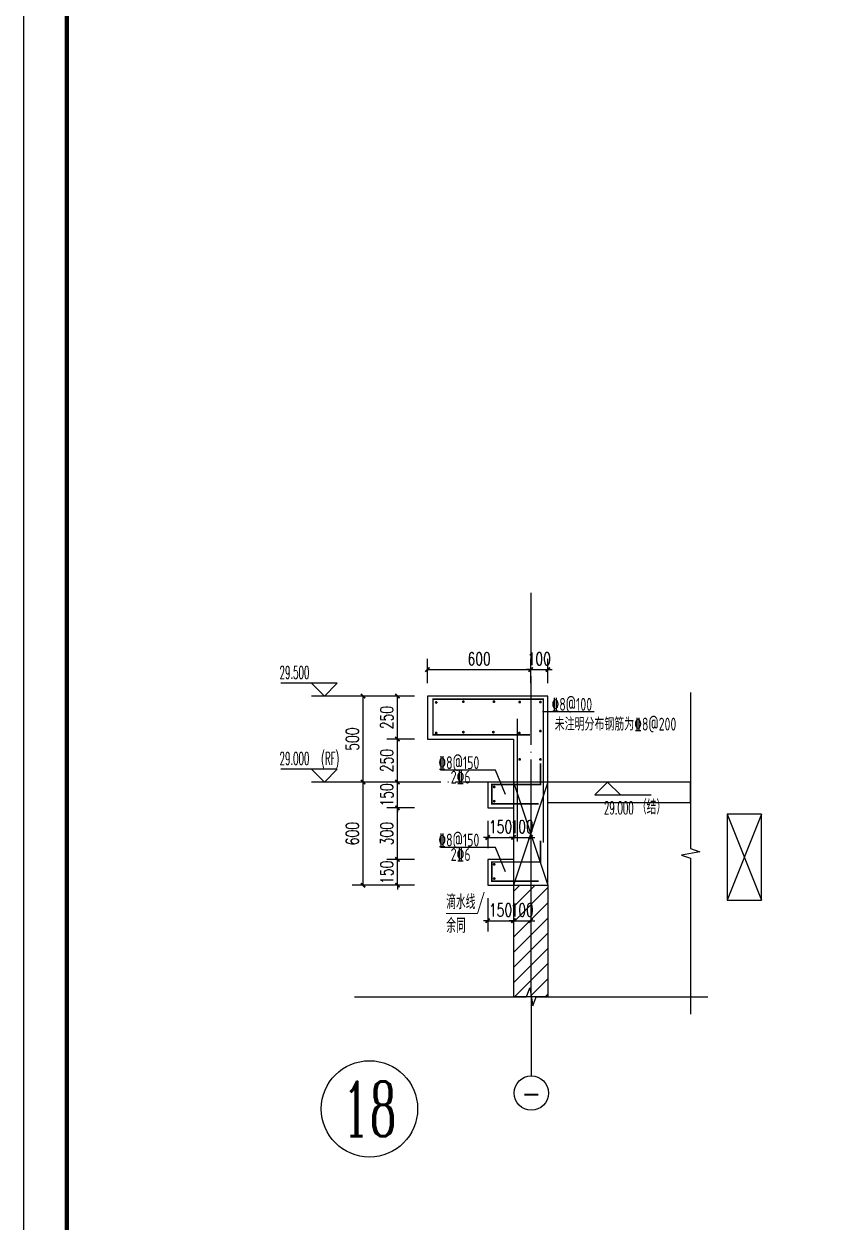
# Model space of a CAD drawing. Extents: x 393367 to 3005760, y 4998 to 826018.
# Drawn here: x 2941155 to 2945789, y 453433 to 460401 of the extents above; entities that cross this region are included whole.
import ezdxf
from ezdxf.enums import TextEntityAlignment as Align

# ---------------------------------------------------------------- set-up
doc = ezdxf.new("R2010")
doc.units = 0
doc.header["$LTSCALE"] = 1000
doc.linetypes.add('DOTE', pattern=[2.42, 2, -0.2, 0.02, -0.2])
doc.layers.get('0').update_dxf_attribs({"linetype": 'CONTINUOUS'})
doc.layers.get('Defpoints').update_dxf_attribs({"linetype": 'CONTINUOUS'})
for name, color, linetype in [('AXIS', 3, 'CONTINUOUS'), ('AXIS_TEXT', 7, 'CONTINUOUS'), ('DIM_ELEV', 3, 'CONTINUOUS'), ('DIM_SYMB', 3, 'CONTINUOUS'), ('DOTE', 8, 'DOTE'), ('PUB_DIM', 3, 'CONTINUOUS'), ('PUB_HATCH', 8, 'CONTINUOUS'), ('PUB_TEXT', 7, 'CONTINUOUS'), ('S-大样-砼线', 7, 'CONTINUOUS'), ('S-引出线', 40, 'CONTINUOUS'), ('TEXT', 7, 'CONTINUOUS'), ('WALL', 130, 'CONTINUOUS'), ('图框', 7, 'CONTINUOUS')]:
    doc.layers.add(name, color=color, linetype=linetype)
doc.layers.add('DIM_IDEN', color=3, linetype='CONTINUOUS', lineweight=15)
doc.layers.add('REIN', color=1, linetype='CONTINUOUS', lineweight=18)
doc.layers.add('yichutu', color=7, linetype='CONTINUOUS', true_color=0xffffff, plot=False)
doc.styles.add('_TCH_AXIS', font='COMPLEX', dxfattribs={"bigfont": 'GBCBIG'})
doc.styles.add('_TCH_DIM', font='simplex.shx', dxfattribs={"width": 0.65, "bigfont": 'gbcbig.shx'})
doc.styles.add('_TCH_DIM_T3', font='SIMPLEX', dxfattribs={"width": 0.705882, "bigfont": 'GBCBIG'})
doc.styles.add('COMPLEX', font='COMPLEX')
doc.styles.add('DIM_FONT_T3', font='SIMPLEX', dxfattribs={"width": 0.705882, "bigfont": 'GBCBIG'})
doc.styles.add('TSSD_Rein', font='Tssdeng.shx', dxfattribs={"width": 0.7, "bigfont": 'hztxt.shx'})
doc.dimstyles.new('_TCH_ARCH&&25', dxfattribs={"dimtxt": 74.375, "dimasz": 25, "dimexe": 62.5, "dimexo": 75, "dimgap": 25, "dimtad": 1, "dimdec": 0, "dimzin": 0, "dimdsep": 46, "dimtxsty": '_TCH_DIM_T3', "dimblk": 'ARCHTICK', "dimcen": 0.09, "dimclrt": 7, "dimazin": 2, "dimtfac": 1, "dimtdec": 0, "dimtix": 1, "dimtmove": 2, "dimatfit": 3, "dimfxl": 1, "dimtolj": 1, "dimtzin": 0, "dimarcsym": 0})

# ---------------------------------------------------------------- blocks, each defined once
blk = doc.blocks.new('GFDDDDRG')
at = {"layer": '图框'}
blk.add_lwpolyline([(923310, -107437), (923310, -159999), (893610, -159999), (893610, -107437)], close=True, dxfattribs=at)
blk.add_lwpolyline([(923310, -107437), (923310, -159999), (893610, -159999), (893610, -107437)], close=True, dxfattribs=at)
at = {"layer": '图框', "const_width": 50}
blk.add_lwpolyline([(894110, -159499), (922810, -159499), (922810, -108687), (894110, -108687)], close=True, dxfattribs=at)
blk = doc.blocks.new('_ArchTick')
at = {"color": 0, "linetype": 'ByBlock', "const_width": 0.4}
blk.add_lwpolyline([(-0.5, -0.5), (0.5, 0.5)], dxfattribs=at)
blk = doc.blocks.new('*D1693')
at = {"layer": 'Defpoints', "color": 0, "transparency": 16777216}
for p in [(2943126.6, 455992.3), (2943426.6, 455992.3), (2943426.6, 455392.3)]:
    blk.add_point(p, dxfattribs=at)
at = {"layer": 'PUB_DIM', "color": 0, "lineweight": -2, "transparency": 16777216}
for p, q in [((2943351.6, 455992.3), (2943064.1, 455992.3)), ((2943126.6, 455392.3), (2943126.6, 455992.3)), ((2943351.6, 455392.3), (2943064.1, 455392.3))]:
    blk.add_line(p, q, dxfattribs=at)
at = {"layer": 'PUB_DIM', "color": 0, "lineweight": -2, "transparency": 16777216, "xscale": 25, "yscale": 25, "zscale": 25}
for p, rotation in [((2943126.6, 455992.3), 90), ((2943126.6, 455392.3), 270)]:
    blk.add_blockref('_ArchTick', p, dxfattribs=dict(at, rotation=rotation))
at = {"layer": 'PUB_DIM', "color": 7, "transparency": 16777216, "insert": (2943064.4, 455692.3), "char_height": 74.38, "attachment_point": 5, "rotation": 90, "style": '_TCH_DIM_T3'}
blk.add_mtext('\\A1;600', dxfattribs=at)
blk = doc.blocks.new('*D1694')
at = {"layer": 'Defpoints', "color": 0, "transparency": 16777216}
for p in [(2943126.6, 456492.3), (2943426.6, 456492.3), (2943426.6, 455992.3)]:
    blk.add_point(p, dxfattribs=at)
at = {"layer": 'PUB_DIM', "color": 0, "lineweight": -2, "transparency": 16777216}
for p, q in [((2943351.6, 456492.3), (2943064.1, 456492.3)), ((2943126.6, 455992.3), (2943126.6, 456492.3)), ((2943351.6, 455992.3), (2943064.1, 455992.3))]:
    blk.add_line(p, q, dxfattribs=at)
at = {"layer": 'PUB_DIM', "color": 0, "lineweight": -2, "transparency": 16777216, "xscale": 25, "yscale": 25, "zscale": 25}
for p, rotation in [((2943126.6, 456492.3), 90), ((2943126.6, 455992.3), 270)]:
    blk.add_blockref('_ArchTick', p, dxfattribs=dict(at, rotation=rotation))
at = {"layer": 'PUB_DIM', "color": 7, "transparency": 16777216, "insert": (2943064.4, 456242.3), "char_height": 74.38, "attachment_point": 5, "rotation": 90, "style": '_TCH_DIM_T3'}
blk.add_mtext('\\A1;500', dxfattribs=at)
blk = doc.blocks.new('*D1695')
at = {"layer": 'Defpoints', "color": 0, "transparency": 16777216}
for p in [(2943851.2, 455842.3), (2944001.2, 455842.3), (2944001.2, 455670.3)]:
    blk.add_point(p, dxfattribs=at)
at = {"layer": 'PUB_DIM', "color": 0, "lineweight": -2, "transparency": 16777216}
for p, q in [((2943851.2, 455767.3), (2943851.2, 455607.8)), ((2944001.2, 455767.3), (2944001.2, 455607.8)), ((2943851.2, 455670.3), (2943826.2, 455670.3)), ((2943851.2, 455670.3), (2944001.2, 455670.3)), ((2944001.2, 455670.3), (2944026.2, 455670.3))]:
    blk.add_line(p, q, dxfattribs=at)
at = {"layer": 'PUB_DIM', "color": 0, "lineweight": -2, "transparency": 16777216, "xscale": 25, "yscale": 25, "zscale": 25}
blk.add_blockref('_ArchTick', (2943851.2, 455670.3), dxfattribs=at)
at = {"layer": 'PUB_DIM', "color": 0, "lineweight": -2, "transparency": 16777216, "xscale": 25, "yscale": 25, "zscale": 25, "rotation": 180}
blk.add_blockref('_ArchTick', (2944001.2, 455670.3), dxfattribs=at)
at = {"layer": 'PUB_DIM', "color": 7, "transparency": 16777216, "insert": (2943926.2, 455732.5), "char_height": 74.38, "attachment_point": 5, "style": '_TCH_DIM_T3'}
blk.add_mtext('\\A1;150', dxfattribs=at)
blk = doc.blocks.new('*D1696')
at = {"layer": 'Defpoints', "color": 0, "transparency": 16777216}
for p in [(2944001.2, 455842.3), (2944101.2, 455842.3), (2944101.2, 455670.3)]:
    blk.add_point(p, dxfattribs=at)
at = {"layer": 'PUB_DIM', "color": 0, "lineweight": -2, "transparency": 16777216}
for p, q in [((2944001.2, 455767.3), (2944001.2, 455607.8)), ((2944101.2, 455767.3), (2944101.2, 455607.8)), ((2944001.2, 455670.3), (2943976.2, 455670.3)), ((2944001.2, 455670.3), (2944101.2, 455670.3)), ((2944101.2, 455670.3), (2944126.2, 455670.3))]:
    blk.add_line(p, q, dxfattribs=at)
at = {"layer": 'PUB_DIM', "color": 0, "lineweight": -2, "transparency": 16777216, "xscale": 25, "yscale": 25, "zscale": 25}
blk.add_blockref('_ArchTick', (2944001.2, 455670.3), dxfattribs=at)
at = {"layer": 'PUB_DIM', "color": 0, "lineweight": -2, "transparency": 16777216, "xscale": 25, "yscale": 25, "zscale": 25, "rotation": 180}
blk.add_blockref('_ArchTick', (2944101.2, 455670.3), dxfattribs=at)
at = {"layer": 'PUB_DIM', "color": 7, "transparency": 16777216, "insert": (2944051.2, 455732.5), "char_height": 74.38, "attachment_point": 5, "style": '_TCH_DIM_T3'}
blk.add_mtext('\\A1;100', dxfattribs=at)
blk = doc.blocks.new('*D1697')
at = {"layer": 'Defpoints', "color": 0, "transparency": 16777216}
for p in [(2944101.2, 456646.5), (2943501.2, 456492.3), (2944101.2, 456492.3)]:
    blk.add_point(p, dxfattribs=at)
at = {"layer": 'PUB_DIM', "color": 0, "lineweight": -2, "transparency": 16777216}
for p, q in [((2943501.2, 456567.3), (2943501.2, 456709)), ((2944101.2, 456567.3), (2944101.2, 456709)), ((2943501.2, 456646.5), (2944101.2, 456646.5))]:
    blk.add_line(p, q, dxfattribs=at)
at = {"layer": 'PUB_DIM', "color": 0, "lineweight": -2, "transparency": 16777216, "xscale": 25, "yscale": 25, "zscale": 25, "rotation": 180}
blk.add_blockref('_ArchTick', (2943501.2, 456646.5), dxfattribs=at)
at = {"layer": 'PUB_DIM', "color": 0, "lineweight": -2, "transparency": 16777216, "xscale": 25, "yscale": 25, "zscale": 25}
blk.add_blockref('_ArchTick', (2944101.2, 456646.5), dxfattribs=at)
at = {"layer": 'PUB_DIM', "color": 7, "transparency": 16777216, "insert": (2943801.2, 456708.7), "char_height": 74.38, "attachment_point": 5, "style": '_TCH_DIM_T3'}
blk.add_mtext('\\A1;600', dxfattribs=at)
blk = doc.blocks.new('*D1698')
at = {"layer": 'Defpoints', "color": 0, "transparency": 16777216}
for p in [(2944201.2, 456646.5), (2944101.2, 456492.3), (2944201.2, 456492.3)]:
    blk.add_point(p, dxfattribs=at)
at = {"layer": 'PUB_DIM', "color": 0, "lineweight": -2, "transparency": 16777216}
for p, q in [((2944101.2, 456567.3), (2944101.2, 456709)), ((2944201.2, 456567.3), (2944201.2, 456709)), ((2944101.2, 456646.5), (2944076.2, 456646.5)), ((2944101.2, 456646.5), (2944201.2, 456646.5)), ((2944201.2, 456646.5), (2944226.2, 456646.5))]:
    blk.add_line(p, q, dxfattribs=at)
at = {"layer": 'PUB_DIM', "color": 0, "lineweight": -2, "transparency": 16777216, "xscale": 25, "yscale": 25, "zscale": 25}
blk.add_blockref('_ArchTick', (2944101.2, 456646.5), dxfattribs=at)
at = {"layer": 'PUB_DIM', "color": 0, "lineweight": -2, "transparency": 16777216, "xscale": 25, "yscale": 25, "zscale": 25, "rotation": 180}
blk.add_blockref('_ArchTick', (2944201.2, 456646.5), dxfattribs=at)
at = {"layer": 'PUB_DIM', "color": 7, "transparency": 16777216, "insert": (2944151.2, 456708.7), "char_height": 74.38, "attachment_point": 5, "style": '_TCH_DIM_T3'}
blk.add_mtext('\\A1;100', dxfattribs=at)
blk = doc.blocks.new('*D1699')
at = {"layer": 'Defpoints', "color": 0, "transparency": 16777216}
for p in [(2943851.2, 455392.3), (2944001.2, 455392.3), (2944001.2, 455185.9)]:
    blk.add_point(p, dxfattribs=at)
at = {"layer": 'PUB_DIM', "color": 0, "lineweight": -2, "transparency": 16777216}
for p, q in [((2943851.2, 455317.3), (2943851.2, 455123.4)), ((2944001.2, 455317.3), (2944001.2, 455123.4)), ((2943851.2, 455185.9), (2943826.2, 455185.9)), ((2943851.2, 455185.9), (2944001.2, 455185.9)), ((2944001.2, 455185.9), (2944026.2, 455185.9))]:
    blk.add_line(p, q, dxfattribs=at)
at = {"layer": 'PUB_DIM', "color": 0, "lineweight": -2, "transparency": 16777216, "xscale": 25, "yscale": 25, "zscale": 25}
blk.add_blockref('_ArchTick', (2943851.2, 455185.9), dxfattribs=at)
at = {"layer": 'PUB_DIM', "color": 0, "lineweight": -2, "transparency": 16777216, "xscale": 25, "yscale": 25, "zscale": 25, "rotation": 180}
blk.add_blockref('_ArchTick', (2944001.2, 455185.9), dxfattribs=at)
at = {"layer": 'PUB_DIM', "color": 7, "transparency": 16777216, "insert": (2943926.2, 455248), "char_height": 74.38, "attachment_point": 5, "style": '_TCH_DIM_T3'}
blk.add_mtext('\\A1;150', dxfattribs=at)
blk = doc.blocks.new('*D1700')
at = {"layer": 'Defpoints', "color": 0, "transparency": 16777216}
for p in [(2944001.2, 455392.3), (2944101.2, 455392.3), (2944101.2, 455185.9)]:
    blk.add_point(p, dxfattribs=at)
at = {"layer": 'PUB_DIM', "color": 0, "lineweight": -2, "transparency": 16777216}
for p, q in [((2944001.2, 455317.3), (2944001.2, 455123.4)), ((2944101.2, 455317.3), (2944101.2, 455123.4)), ((2944001.2, 455185.9), (2943976.2, 455185.9)), ((2944001.2, 455185.9), (2944101.2, 455185.9)), ((2944101.2, 455185.9), (2944126.2, 455185.9))]:
    blk.add_line(p, q, dxfattribs=at)
at = {"layer": 'PUB_DIM', "color": 0, "lineweight": -2, "transparency": 16777216, "xscale": 25, "yscale": 25, "zscale": 25}
blk.add_blockref('_ArchTick', (2944001.2, 455185.9), dxfattribs=at)
at = {"layer": 'PUB_DIM', "color": 0, "lineweight": -2, "transparency": 16777216, "xscale": 25, "yscale": 25, "zscale": 25, "rotation": 180}
blk.add_blockref('_ArchTick', (2944101.2, 455185.9), dxfattribs=at)
at = {"layer": 'PUB_DIM', "color": 7, "transparency": 16777216, "insert": (2944051.2, 455248), "char_height": 74.38, "attachment_point": 5, "style": '_TCH_DIM_T3'}
blk.add_mtext('\\A1;100', dxfattribs=at)
blk = doc.blocks.new('*D1701')
at = {"layer": 'Defpoints', "color": 0, "transparency": 16777216}
for p in [(2943326.6, 456492.3), (2943501.2, 456492.3), (2943501.2, 456242.3)]:
    blk.add_point(p, dxfattribs=at)
at = {"layer": 'PUB_DIM', "color": 0, "lineweight": -2, "transparency": 16777216}
for p, q in [((2943426.2, 456492.3), (2943264.1, 456492.3)), ((2943326.6, 456242.3), (2943326.6, 456492.3)), ((2943426.2, 456242.3), (2943264.1, 456242.3))]:
    blk.add_line(p, q, dxfattribs=at)
at = {"layer": 'PUB_DIM', "color": 0, "lineweight": -2, "transparency": 16777216, "xscale": 25, "yscale": 25, "zscale": 25}
for p, rotation in [((2943326.6, 456492.3), 90), ((2943326.6, 456242.3), 270)]:
    blk.add_blockref('_ArchTick', p, dxfattribs=dict(at, rotation=rotation))
at = {"layer": 'PUB_DIM', "color": 7, "transparency": 16777216, "insert": (2943264.4, 456367.3), "char_height": 74.38, "attachment_point": 5, "rotation": 90, "style": '_TCH_DIM_T3'}
blk.add_mtext('\\A1;250', dxfattribs=at)
blk = doc.blocks.new('*D1702')
at = {"layer": 'Defpoints', "color": 0, "transparency": 16777216}
for p in [(2943326.6, 456242.3), (2943501.2, 456242.3), (2943501.2, 455992.3)]:
    blk.add_point(p, dxfattribs=at)
at = {"layer": 'PUB_DIM', "color": 0, "lineweight": -2, "transparency": 16777216}
for p, q in [((2943426.2, 456242.3), (2943264.1, 456242.3)), ((2943326.6, 455992.3), (2943326.6, 456242.3)), ((2943426.2, 455992.3), (2943264.1, 455992.3))]:
    blk.add_line(p, q, dxfattribs=at)
at = {"layer": 'PUB_DIM', "color": 0, "lineweight": -2, "transparency": 16777216, "xscale": 25, "yscale": 25, "zscale": 25}
for p, rotation in [((2943326.6, 456242.3), 90), ((2943326.6, 455992.3), 270)]:
    blk.add_blockref('_ArchTick', p, dxfattribs=dict(at, rotation=rotation))
at = {"layer": 'PUB_DIM', "color": 7, "transparency": 16777216, "insert": (2943264.4, 456117.3), "char_height": 74.38, "attachment_point": 5, "rotation": 90, "style": '_TCH_DIM_T3'}
blk.add_mtext('\\A1;250', dxfattribs=at)
blk = doc.blocks.new('*D1703')
at = {"layer": 'Defpoints', "color": 0, "transparency": 16777216}
for p in [(2943326.6, 455992.3), (2943501.2, 455992.3), (2943501.2, 455842.3)]:
    blk.add_point(p, dxfattribs=at)
at = {"layer": 'PUB_DIM', "color": 0, "lineweight": -2, "transparency": 16777216}
for p, q in [((2943426.2, 455992.3), (2943264.1, 455992.3)), ((2943326.6, 455992.3), (2943326.6, 456017.3)), ((2943326.6, 455842.3), (2943326.6, 455992.3)), ((2943426.2, 455842.3), (2943264.1, 455842.3)), ((2943326.6, 455842.3), (2943326.6, 455817.3))]:
    blk.add_line(p, q, dxfattribs=at)
at = {"layer": 'PUB_DIM', "color": 0, "lineweight": -2, "transparency": 16777216, "xscale": 25, "yscale": 25, "zscale": 25}
for p, rotation in [((2943326.6, 455992.3), 270), ((2943326.6, 455842.3), 90)]:
    blk.add_blockref('_ArchTick', p, dxfattribs=dict(at, rotation=rotation))
at = {"layer": 'PUB_DIM', "color": 7, "transparency": 16777216, "insert": (2943264.4, 455917.3), "char_height": 74.38, "attachment_point": 5, "rotation": 90, "style": '_TCH_DIM_T3'}
blk.add_mtext('\\A1;150', dxfattribs=at)
blk = doc.blocks.new('*D1704')
at = {"layer": 'Defpoints', "color": 0, "transparency": 16777216}
for p in [(2943326.6, 455842.3), (2943501.2, 455842.3), (2943501.2, 455542.3)]:
    blk.add_point(p, dxfattribs=at)
at = {"layer": 'PUB_DIM', "color": 0, "lineweight": -2, "transparency": 16777216}
for p, q in [((2943426.2, 455842.3), (2943264.1, 455842.3)), ((2943326.6, 455542.3), (2943326.6, 455842.3)), ((2943426.2, 455542.3), (2943264.1, 455542.3))]:
    blk.add_line(p, q, dxfattribs=at)
at = {"layer": 'PUB_DIM', "color": 0, "lineweight": -2, "transparency": 16777216, "xscale": 25, "yscale": 25, "zscale": 25}
for p, rotation in [((2943326.6, 455842.3), 90), ((2943326.6, 455542.3), 270)]:
    blk.add_blockref('_ArchTick', p, dxfattribs=dict(at, rotation=rotation))
at = {"layer": 'PUB_DIM', "color": 7, "transparency": 16777216, "insert": (2943264.4, 455692.3), "char_height": 74.38, "attachment_point": 5, "rotation": 90, "style": '_TCH_DIM_T3'}
blk.add_mtext('\\A1;300', dxfattribs=at)
blk = doc.blocks.new('*D1705')
at = {"layer": 'Defpoints', "color": 0, "transparency": 16777216}
for p in [(2943326.6, 455542.3), (2943501.2, 455542.3), (2943501.2, 455392.3)]:
    blk.add_point(p, dxfattribs=at)
at = {"layer": 'PUB_DIM', "color": 0, "lineweight": -2, "transparency": 16777216}
for p, q in [((2943326.6, 455542.3), (2943326.6, 455567.3)), ((2943426.2, 455542.3), (2943264.1, 455542.3)), ((2943326.6, 455392.3), (2943326.6, 455542.3)), ((2943426.2, 455392.3), (2943264.1, 455392.3)), ((2943326.6, 455392.3), (2943326.6, 455367.3))]:
    blk.add_line(p, q, dxfattribs=at)
at = {"layer": 'PUB_DIM', "color": 0, "lineweight": -2, "transparency": 16777216, "xscale": 25, "yscale": 25, "zscale": 25}
for p, rotation in [((2943326.6, 455542.3), 270), ((2943326.6, 455392.3), 90)]:
    blk.add_blockref('_ArchTick', p, dxfattribs=dict(at, rotation=rotation))
at = {"layer": 'PUB_DIM', "color": 7, "transparency": 16777216, "insert": (2943264.4, 455467.3), "char_height": 74.38, "attachment_point": 5, "rotation": 90, "style": '_TCH_DIM_T3'}
blk.add_mtext('\\A1;150', dxfattribs=at)
blk = doc.blocks.new('_axiso')
blk.add_circle((0, 0), 0.5)
at = {"layer": 'AXIS_TEXT', "style": 'COMPLEX', "width": 1.041667}
blk.add_attdef('A', text='', height=0.56, dxfattribs=at).set_placement((-0.25, -0.28), (0.25, -0.28), align=Align.FIT)
blk = doc.blocks.new('yct-525-297-26250-14850-50-3002')
at = {"layer": 'yichutu', "color": 7, "true_color": 0xffffff}
blk.add_lwpolyline([(0, 0), (0, 14850), (26250, 14850), (26250, 0)], close=True, dxfattribs=at)

msp = doc.modelspace()

# ---------------------------------------------------------------- hatches: boundary and pattern name
at = {"layer": 'PUB_HATCH'}
h = msp.add_hatch(dxfattribs=at)
h.set_pattern_fill('普通砖', color=256, scale=25, style=0)
h.set_pattern_definition([(45, (2411524.25, 612130.613), (-44.1941915, 44.1941915), [])])
h.paths.add_polyline_path([(2944201.1785, 455392.30838), (2944101.14635, 455392.30835), (2944001.22334, 455392.30738), (2944001.2296, 454742.6901), (2944201.2296, 454742.69203), (2944201.22334, 455392.30931)])

# ---------------------------------------------------------------- linework, layer by layer
at = {"layer": 'AXIS'}
msp.add_line((2944104.77504, 454742.6911), (2944104.77504, 454283.29929), dxfattribs=at)
at = {"layer": 'AXIS', "color": 6}
msp.add_circle((2943163.52742, 454091.46775), 280, dxfattribs=at)
at = {"layer": 'DIM_ELEV'}
for p, q in [((2942976.56809, 456567.30827), (2942648.56809, 456567.30827)), ((2942901.56809, 456492.30827), (2942826.56809, 456567.30827)), ((2942901.56809, 456492.30827), (2942976.56809, 456567.30827)), ((2943326.56809, 456492.30827), (2942826.56809, 456492.30827)), ((2942976.56809, 456067.30827), (2942648.56809, 456067.30827)), ((2942901.56809, 455992.30827), (2942826.56809, 456067.30827)), ((2942901.56809, 455992.30827), (2942976.56809, 456067.30827)), ((2943326.56809, 455992.30827), (2942826.56809, 455992.30827))]:
    msp.add_line(p, q, dxfattribs=at)
at = {"layer": 'DIM_ELEV', "color": 3}
for p, q in [((2944548.67307, 455992.30827), (2944473.67307, 455917.30827)), ((2944548.67307, 455992.30827), (2944623.67307, 455917.30827)), ((2944473.67307, 455917.30827), (2944801.67307, 455917.30827))]:
    msp.add_line(p, q, dxfattribs=at)
at = {"layer": 'DIM_IDEN'}
for p, q in [((2943831.17862, 455352.30776), (2943791.3156, 455227.94112)), ((2943791.3156, 455227.94112), (2943610.22295, 455227.94112))]:
    msp.add_line(p, q, dxfattribs=at)
at = {"layer": 'DIM_SYMB'}
for points in [[(2945031.4032, 456512.32761), (2945031.4032, 455605.63482), (2945083.9032, 455586.52638), (2944978.9032, 455568.01205), (2945031.4032, 455549.38482), (2945031.4032, 454642.69203)], [(2943077.61921, 454742.69203), (2944076.3862, 454742.69203), (2944095.49463, 454795.19203), (2944114.00897, 454690.19203), (2944132.6362, 454742.69203), (2945131.40318, 454742.69203)]]:
    msp.add_lwpolyline(points, dxfattribs=at)
at = {"layer": 'DOTE', "linetype": 'DOTE', "ltscale": 0.2}
for p, q in [((2944101.17796, 457092.3083), (2944101.17967, 454742.69203)), ((2945031.4032, 455992.30827), (2943126.56809, 455992.30827))]:
    msp.add_line(p, q, dxfattribs=at)
at = {"layer": 'REIN', "const_width": 9}
for points in [[(2944097.03729, 456266.40869), (2943533.34668, 456266.40869), (2943533.34668, 456474.77571), (2944174.47752, 456474.77571), (2944174.47752, 455639.76617)], [(2944023.37742, 455645.36655), (2944023.37742, 456360.05506)], [(2944158.61708, 456100.50165), (2944158.61708, 455977.54851), (2943874.75655, 455977.54851), (2943874.75655, 455865.76447), (2944147.26916, 455865.76447)], [(2944158.61698, 455650.50165), (2944158.61698, 455527.54852), (2943874.75645, 455527.54852), (2943874.75645, 455415.76447), (2944147.26906, 455415.76447)]]:
    msp.add_lwpolyline(points, dxfattribs=at)
at = {"layer": 'REIN', "const_width": 8}
for points in [[(2943547.63482, 456455.17421, 1), (2943555.63482, 456455.17421, 1)], [(2943705.6443, 456459.93519, 1), (2943713.6443, 456459.93519, 1)], [(2943883.33567, 456459.93519, 1), (2943891.33567, 456459.93519, 1)], [(2944033.11877, 456457.43295, 1), (2944041.11877, 456457.43295, 1)], [(2944153.8398, 456457.43295, 1), (2944161.8398, 456457.43295, 1)], [(2943547.63482, 456277.7222, 1), (2943555.63482, 456277.7222, 1)], [(2943705.6443, 456282.48318, 1), (2943713.6443, 456282.48318, 1)], [(2943879.98521, 456282.48318, 1), (2943887.98521, 456282.48318, 1)], [(2944031.25073, 456277.7222, 1), (2944039.25073, 456277.7222, 1)], [(2944153.8398, 456288.8884, 1), (2944161.8398, 456288.8884, 1)], [(2944033.11877, 456124.01585, 1), (2944041.11877, 456124.01585, 1)], [(2944153.8398, 456124.01585, 1), (2944161.8398, 456124.01585, 1)], [(2943884.97506, 455963.92432, 1), (2943892.97506, 455963.92432, 1)], [(2943884.97506, 455881.02016, 1), (2943892.97506, 455881.02016, 1)], [(2943884.97496, 455513.92432, 1), (2943892.97496, 455513.92432, 1)], [(2943884.97496, 455431.02017, 1), (2943892.97496, 455431.02017, 1)]]:
    msp.add_lwpolyline(points, format="xyb", close=True, dxfattribs=at)
at = {"layer": 'S-大样-砼线'}
for p, q in [((2944001.22334, 455992.31689), (2944201.22334, 455392.30931)), ((2944201.22628, 455992.31689), (2944001.22629, 455392.30931)), ((2945243.4017, 455805.87469), (2945443.4017, 455305.86712)), ((2945443.40465, 455805.87469), (2945243.40465, 455305.86712))]:
    msp.add_line(p, q, dxfattribs=at)
for points in [[(2944201.22334, 455992.31689), (2944001.22334, 455992.31689), (2944001.22334, 455392.30931), (2944201.22334, 455392.30931)], [(2945443.40171, 455805.87469), (2945243.4017, 455805.87469), (2945243.4017, 455305.86712), (2945443.40171, 455305.86712)]]:
    msp.add_lwpolyline(points, close=True, dxfattribs=at)
at = {"layer": 'S-引出线'}
msp.add_line((2944170.47752, 456402.63793), (2944470.61182, 456402.63793), dxfattribs=at)
for points in [[(2943953.99474, 455920.28077), (2943895.94049, 456061.82867), (2943577.5169, 456061.82867)], [(2943953.99464, 455470.28077), (2943895.94038, 455611.82868), (2943577.5168, 455611.82868)]]:
    msp.add_lwpolyline(points, dxfattribs=at)
at = {"layer": 'WALL'}
for p, q in [((2944201.1785, 456492.30817), (2943501.17886, 456492.3083)), ((2943501.17886, 456492.3083), (2943501.17886, 456242.3083)), ((2944201.1785, 455992.30827), (2944201.1785, 456492.30817)), ((2943501.17886, 456242.3083), (2944001.17877, 456242.30827)), ((2944001.17877, 456242.30827), (2944001.17877, 455992.30827)), ((2944001.17877, 455992.30827), (2943851.17872, 455992.30827)), ((2943851.17872, 455992.30827), (2943851.17872, 455842.30827)), ((2945031.4032, 455992.30827), (2944201.1785, 455992.30827)), ((2945031.4032, 455872.30827), (2945031.4032, 455992.30827)), ((2944201.1785, 455392.30838), (2944201.1785, 455872.30827)), ((2945031.4032, 455872.30827), (2944201.1785, 455872.30827)), ((2943851.17872, 455842.30827), (2944001.1787, 455842.30827)), ((2944001.1787, 455842.30827), (2944001.1787, 455542.30827)), ((2944001.1787, 455542.30827), (2943851.17862, 455542.30828)), ((2943851.17862, 455542.30828), (2943851.17862, 455392.30828)), ((2943851.17862, 455392.30828), (2944201.1785, 455392.30838)), ((2944001.22334, 455392.30738), (2944001.2296, 454742.6901)), ((2944201.22334, 455392.30931), (2944201.1785, 455392.30931)), ((2944201.22334, 455392.30931), (2944201.2296, 454742.69203)), ((2944201.2296, 454742.69203), (2944001.2296, 454742.6901))]:
    msp.add_line(p, q, dxfattribs=at)

# ---------------------------------------------------------------- block references
at = {"xscale": 0.5, "yscale": 0.5, "zscale": 0.5}
msp.add_blockref('GFDDDDRG', (2494349.86148, 518369.20917), dxfattribs=at)
at = {"layer": 'AXIS'}
ref = msp.add_blockref('_axiso', (2944104.77504, 454183.29929), dxfattribs=dict(at, xscale=200, yscale=200, zscale=200))
ref.add_attrib('A', '-', dxfattribs={"layer": 'AXIS_TEXT', "height": 113.13708, "style": '_TCH_AXIS', "width": 1.166667}).set_placement((2944048.20649, 454126.73075), (2944161.34358, 454126.73075), align=Align.FIT)
at = {"layer": 'yichutu', "rotation": 270}
msp.add_blockref('yct-525-297-26250-14850-50-3002', (2941154.75106, 464650.72831), dxfattribs=at)

# ---------------------------------------------------------------- texts
at = {"layer": 'AXIS_TEXT', "color": 6, "style": '_TCH_AXIS', "width": 0.724138}
msp.add_text('18', height=316.783838, dxfattribs=at).set_placement((2943005.1355, 453933.07583), (2943321.91934, 453933.07583), align=Align.FIT)
at = {"layer": 'DIM_ELEV', "color": 7, "style": '_TCH_DIM'}
for s, height, width, p in [('29.000', 74.375, 0.494118, (2944527.11923, 455804.78327)), ('（结）', 84.397163, 0.7, (2944719.61923, 455804.78327))]:
    msp.add_text(s, height=height, dxfattribs=dict(at, width=width)).set_placement(p)
at = {"layer": 'PUB_TEXT'}
for s, height, style, width, p in [('29.500', 74.375, '_TCH_DIM', 0.494118, (2942641.06809, 456592.33327)), ('29.000', 74.375, '_TCH_DIM', 0.494118, (2942641.06809, 456092.33327)), ('(RF)', 74.375, '_TCH_DIM', 0.494118, (2942882.86809, 456092.33327)), ('滴水线', 84.397163, 'DIM_FONT_T3', 0.705882, (2943610.22295, 455252.96612)), ('余同', 84.397163, 'DIM_FONT_T3', 0.705882, (2943610.22295, 455115.41612))]:
    msp.add_text(s, height=height, dxfattribs=dict(at, style=style, width=width)).set_placement(p)
at = {"layer": 'TEXT', "style": 'TSSD_Rein', "width": 0.7}
for s, p in [('%%1328@100', (2944222.5553, 456406.7467)), ('未注明分布钢筋为%%1328@200', (2944241.04759, 456291.65922)), ('%%1328@150', (2943564.44236, 456067.46249)), ('2%%1326', (2943636.38002, 455983.41897)), ('%%1328@150', (2943564.44225, 455617.4625)), ('2%%1326', (2943636.37991, 455533.41897))]:
    msp.add_text(s, height=75, rotation=0.000000187, dxfattribs=at).set_placement(p)

# ---------------------------------------------------------------- dimensions: what is measured, and where the dimension line sits
at = {"layer": 'PUB_DIM'}
for p1, p2, distance, picture, middle in [((2943501.17886, 456492.30647), (2944101.17877, 456492.30647), 154.16052, '*D1697', (2943801.17881, 456708.6545)), ((2944101.17877, 456492.30647), (2944201.17877, 456492.30647), 154.16052, '*D1698', (2944151.17877, 456708.6545)), ((2943426.56809, 455992.30827), (2943426.56809, 456492.30827), 300, '*D1694', (2943064.38059, 456242.30827)), ((2943501.17886, 456242.3083), (2943501.17886, 456492.3083), 174.61077, '*D1701', (2943264.38059, 456367.3083)), ((2943501.17886, 455992.3083), (2943501.17886, 456242.3083), 174.61077, '*D1702', (2943264.38059, 456117.3083)), ((2943426.56809, 455392.30827), (2943426.56809, 455992.30827), 300, '*D1693', (2943064.38059, 455692.30827)), ((2943501.17886, 455842.3101), (2943501.17886, 455992.3083), 174.61077, '*D1703', (2943264.38059, 455917.3092)), ((2943501.17886, 455542.3083), (2943501.17886, 455842.3101), 174.61077, '*D1704', (2943264.38059, 455692.3092)), ((2943851.17862, 455842.30827), (2944001.17838, 455842.30827), -171.97519, '*D1695', (2943926.1785, 455732.52058)), ((2944001.17838, 455842.30827), (2944101.17838, 455842.30827), -171.97519, '*D1696', (2944051.17838, 455732.52058)), ((2943501.17886, 455392.3083), (2943501.17886, 455542.3083), 174.61077, '*D1705', (2943264.38059, 455467.3083)), ((2943851.17862, 455392.30833), (2944001.17838, 455392.30833), -206.45039, '*D1699', (2943926.1785, 455248.04544)), ((2944001.17838, 455392.30833), (2944101.17838, 455392.30833), -206.45039, '*D1700', (2944051.17838, 455248.04544))]:
    dim = msp.add_aligned_dim(p1=p1, p2=p2, distance=distance, dimstyle='_TCH_ARCH&&25', dxfattribs=at)
    dim.commit()
    dim.dimension.update_dxf_attribs({"geometry": picture, "text_midpoint": middle})

doc.saveas('drawing.dxf')
